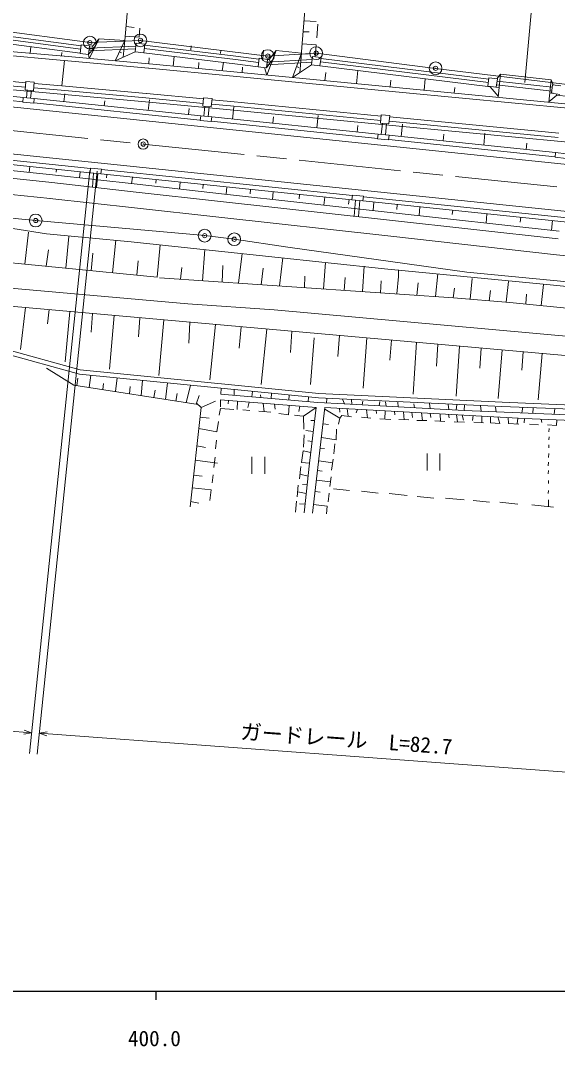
# Model space of a CAD drawing. Units: millimetres, scale not verified. Extents: x 40000 to 680000, y 20000 to 380000.
# Drawn here: x 452080 to 515301, y 198499 to 319200 of the extents above; entities that cross this region are included whole.
import ezdxf
from ezdxf.enums import TextEntityAlignment as Align

# ---------------------------------------------------------------- set-up
doc = ezdxf.new("R2010")
doc.units = ezdxf.units.MM
doc.header["$LTSCALE"] = 1000
doc.header["$PDMODE"] = 32
doc.header["$PDSIZE"] = 500
doc.linetypes.add('CHAIN', pattern=[18.5, 12, -1.5, 3.5, -1.5])
for name, color, linetype, lineweight in [('M-BGD', 7, 'Continuous', 13), ('M-BMK', 2, 'CHAIN', 13), ('M-BMK-OTRS', 5, 'Continuous', 13), ('M-BMK-ROW', 30, 'Continuous', 13), ('M-STR-HTXT', 7, 'Continuous', 13), ('M-STR-STRC', 7, 'Continuous', 13), ('M-TTL-BAND', 7, 'Continuous', 25)]:
    doc.layers.add(name, color=color, linetype=linetype, lineweight=lineweight)
doc.styles.add('ＭＳ ゴシック', font='')
doc.styles.get('ＭＳ ゴシック').set_extended_font_data('MS Gothic')

msp = doc.modelspace()

# ---------------------------------------------------------------- linework, layer by layer
at = {"layer": 'M-BGD'}
for p, q in [((464350, 316832), (465609, 330744)), ((485081, 314588), (486273, 328821)), ((511475, 311920), (512771, 326356)), ((459206, 316224), (430740, 319973)), ((459104, 315350), (430625, 319100)), ((459162, 315846), (430691, 319596)), ((486900, 319089), (485464, 319165)), ((486959, 317153), (487086, 318754)), ((465470, 318380), (464502, 318513)), ((466047, 317226), (466146, 318298)), ((486081, 317854), (485356, 317878)), ((459102, 315335), (459218, 316328)), ((459218, 316328), (460212, 316212)), ((461357, 317050), (460175, 314740)), ((461357, 317050), (460552, 316173)), ((464350, 316832), (461357, 317050)), ((464350, 316832), (463230, 314463)), ((464350, 316832), (464173, 314888)), ((466047, 317226), (464398, 317372)), ((465592, 315527), (465708, 316521)), ((465708, 316521), (466701, 316405)), ((466585, 315412), (466701, 316405)), ((477427, 314994), (466690, 316282)), ((457186, 314509), (447222, 315374)), ((457229, 315007), (447265, 315872)), ((453222, 315355), (453288, 316116)), ((456891, 315037), (456927, 315454)), ((459102, 315335), (460096, 315219)), ((460096, 315219), (460212, 316212)), ((460175, 314740), (460096, 315219)), ((460670, 315857), (460097, 315233)), ((465632, 315873), (460150, 315637)), ((460177, 315914), (460670, 315857)), ((465667, 316175), (460190, 315939)), ((460212, 316212), (460552, 316173)), ((460552, 316173), (460670, 315857)), ((465592, 315527), (463230, 314463)), ((463719, 315498), (463961, 315384)), ((465592, 315527), (466585, 315412)), ((477318, 314121), (466585, 315408)), ((477380, 314617), (466645, 315905)), ((472123, 315738), (472167, 316206)), ((475624, 315311), (475659, 315705)), ((480625, 314701), (480694, 315693)), ((482161, 315673), (481095, 312771)), ((482161, 315673), (481374, 314604)), ((485146, 315365), (482161, 315673)), ((484087, 312484), (485146, 315365)), ((485146, 315365), (484953, 313056)), ((485928, 315247), (485140, 315296)), ((411642, 313855), (452356, 309647)), ((457251, 314503), (456943, 311519)), ((467162, 313604), (457202, 314508)), ((467207, 314102), (457247, 315006)), ((467183, 314104), (467230, 314793)), ((477184, 313146), (467229, 314100)), ((470071, 313828), (470164, 314979)), ((473019, 313545), (473076, 314254)), ((475841, 313275), (475963, 314283)), ((480044, 313768), (477318, 314121)), ((480108, 314264), (477380, 314617)), ((480157, 314641), (477427, 314994)), ((480044, 313768), (480172, 314760)), ((480172, 314760), (481164, 314631)), ((481036, 313640), (481164, 314631)), ((481510, 314284), (481036, 313640)), ((486387, 314319), (481080, 313979)), ((486425, 314622), (481119, 314283)), ((481126, 314334), (481510, 314284)), ((481164, 314631), (481374, 314604)), ((481374, 314604), (481510, 314284)), ((484087, 312484), (486345, 313975)), ((486345, 313975), (486467, 314967)), ((486345, 313975), (487337, 313853)), ((486467, 314967), (487460, 314845)), ((487337, 313853), (487460, 314845)), ((507402, 311383), (487337, 313853)), ((507162, 311917), (487399, 314349)), ((507208, 312294), (487445, 314726)), ((416966, 313808), (452407, 310145)), ((477136, 312649), (467181, 313602)), ((497046, 310739), (477136, 312649)), ((497093, 311237), (477184, 313146)), ((478170, 313052), (478234, 313716)), ((480044, 313768), (481036, 313640)), ((481095, 312771), (480789, 313671)), ((484563, 313778), (484846, 313674)), ((487923, 312116), (488015, 313069)), ((491634, 311761), (491783, 313305)), ((508591, 312870), (508155, 312345)), ((508303, 310163), (508591, 312870)), ((514558, 312235), (508591, 312870)), ((456843, 310554), (446879, 311419)), ((452650, 311370), (446918, 311867)), ((452699, 311887), (446963, 312385)), ((452619, 311030), (452712, 312026)), ((452712, 312026), (453707, 311933)), ((453615, 310937), (453707, 311933)), ((456927, 311521), (453695, 311801)), ((466890, 310616), (456931, 311520)), ((495598, 311380), (495677, 312200)), ((499590, 310998), (499729, 312328)), ((507107, 311467), (507229, 312459)), ((507107, 311467), (508099, 311345)), ((507229, 312459), (508221, 312337)), ((507378, 311412), (508316, 310285)), ((508099, 311345), (508221, 312337)), ((514629, 310907), (508134, 311629)), ((514683, 311344), (508188, 312066)), ((514277, 309590), (514558, 312235)), ((514558, 312235), (514776, 311622)), ((514596, 310636), (514718, 311629)), ((514718, 311629), (515710, 311507)), ((452619, 311030), (453615, 310937)), ((452868, 311007), (452775, 310107)), ((453366, 310960), (453273, 310055)), ((456882, 311002), (453647, 311283)), ((466803, 309650), (456843, 310554)), ((466843, 310098), (456884, 311002)), ((457196, 309650), (457291, 310574)), ((457196, 309650), (457291, 310574)), ((473625, 309971), (466895, 310616)), ((516955, 308831), (497045, 310739)), ((517002, 309329), (497093, 311237)), ((503134, 310658), (503202, 311306)), ((508426, 311315), (508048, 311356)), ((515210, 310398), (514283, 309649)), ((514395, 310698), (514785, 310656)), ((514596, 310636), (515588, 310514)), ((515150, 310568), (515210, 310398)), ((536148, 307875), (515233, 310417)), ((452351, 309598), (452407, 310145)), ((453644, 309464), (452351, 309598)), ((453700, 310011), (452407, 310145)), ((453644, 309464), (453700, 310011)), ((453649, 309513), (473244, 307487)), ((453700, 310011), (473296, 307986)), ((461948, 309159), (462007, 309734)), ((461948, 309159), (462007, 309734)), ((476757, 308697), (466803, 309650)), ((473577, 309453), (466846, 310098)), ((467121, 308624), (467249, 309864)), ((473547, 309127), (473640, 310122)), ((473547, 309127), (474543, 309034)), ((473640, 310122), (474635, 310030)), ((473784, 309105), (473664, 307948)), ((474281, 309058), (474161, 307896)), ((474543, 309034), (474635, 310030)), ((476800, 309145), (474573, 309358)), ((476850, 309662), (474621, 309876)), ((494489, 307448), (476800, 309145)), ((494538, 307966), (476850, 309662)), ((477046, 307598), (477195, 309044)), ((471873, 308133), (471946, 308841)), ((473239, 307439), (473296, 307986)), ((474589, 307852), (473296, 307986)), ((474532, 307305), (474589, 307852)), ((474589, 307852), (494185, 305826)), ((496667, 306787), (476757, 308697)), ((481798, 307107), (481878, 307887)), ((486971, 306572), (487120, 308017)), ((494459, 307121), (494552, 308117)), ((494552, 308117), (495547, 308024)), ((495455, 307029), (495547, 308024)), ((496759, 307753), (495533, 307870)), ((474532, 307305), (473239, 307439)), ((474537, 307354), (494133, 305328)), ((491723, 306081), (491801, 306837)), ((494459, 307121), (495455, 307029)), ((494688, 307100), (494553, 305788)), ((495186, 307054), (495050, 305737)), ((496710, 307235), (495485, 307353)), ((516576, 304879), (496667, 306787)), ((515396, 305444), (496710, 307235)), ((515444, 305962), (496759, 307753)), ((496896, 305546), (497045, 306989)), ((494128, 305279), (494185, 305826)), ((495478, 305693), (494185, 305826)), ((495421, 305146), (495478, 305693)), ((495478, 305693), (496542, 305583)), ((496542, 305583), (515073, 303667)), ((501827, 305036), (501907, 305817)), ((506613, 304542), (506759, 305955)), ((430717, 304344), (460263, 301290)), ((430768, 304841), (460314, 301787)), ((495421, 305146), (494128, 305279)), ((495426, 305194), (515022, 303169)), ((511599, 304026), (511676, 304780)), ((455858, 301031), (435969, 303135)), ((515017, 303120), (515073, 303667)), ((516310, 302986), (515017, 303120)), ((516366, 303533), (515073, 303667)), ((455763, 300126), (435874, 302230)), ((453184, 302022), (453112, 301321)), ((460319, 301837), (460263, 301290)), ((460319, 301837), (461612, 301704)), ((465798, 299928), (455858, 301031)), ((456312, 301699), (456278, 301369)), ((459110, 301409), (459034, 300678)), ((460263, 301290), (461556, 301157)), ((460690, 301246), (460544, 299595)), ((461188, 301195), (461041, 299540)), ((461612, 301704), (461556, 301157)), ((461556, 301157), (491101, 298102)), ((461607, 301653), (491153, 298599)), ((462262, 301084), (462222, 300698)), ((465247, 300775), (465167, 299998)), ((455565, 298256), (435676, 300360)), ((465697, 299024), (455758, 300126)), ((475737, 298827), (465798, 299928)), ((468040, 300486), (467994, 300048)), ((470896, 300191), (470812, 299373)), ((473600, 299912), (473550, 299426)), ((476384, 299624), (476295, 298765)), ((465490, 297155), (455551, 298258)), ((475637, 297923), (465698, 299023)), ((495616, 296623), (475737, 298827)), ((479172, 299336), (479118, 298812)), ((481842, 299060), (481750, 298161)), ((484925, 298741), (484871, 298214)), ((487894, 298434), (487796, 297490)), ((490760, 298138), (490704, 297596)), ((491158, 298650), (491101, 298102)), ((491158, 298650), (492451, 298516)), ((492451, 298516), (492395, 297969)), ((492446, 298465), (521992, 295411)), ((455143, 294110), (435364, 297276)), ((475430, 296054), (465491, 297155)), ((495516, 295719), (475637, 297923)), ((491101, 298102), (492395, 297969)), ((491529, 298058), (491362, 296179)), ((492027, 298007), (491859, 296124)), ((492395, 297969), (521940, 294915)), ((493688, 297835), (493587, 296848)), ((496433, 297551), (496371, 296955)), ((499106, 297275), (499000, 296248)), ((495309, 293850), (475430, 296054)), ((515394, 293514), (495516, 295719)), ((515495, 294419), (495616, 296623)), ((502960, 296877), (502909, 296387)), ((507001, 296459), (506889, 295373)), ((510972, 296048), (510912, 295465)), ((514698, 295663), (514580, 294520)), ((452596, 290531), (453010, 294308)), ((455143, 294110), (465100, 293182)), ((457407, 290059), (457772, 293791)), ((462916, 289519), (463287, 293351)), ((515187, 291646), (495308, 293850)), ((455097, 290286), (455360, 292211)), ((475044, 292121), (465100, 293182)), ((468178, 289002), (468540, 292805)), ((473504, 288592), (473784, 292259)), ((494928, 289972), (475044, 292121)), ((460393, 289766), (460598, 291820)), ((465761, 289239), (465941, 290928)), ((477728, 288303), (478191, 291798)), ((482573, 287972), (482981, 291298)), ((535066, 289441), (515187, 291646)), ((470906, 288770), (471063, 290154)), ((475815, 288434), (475909, 290387)), ((480430, 288118), (480663, 290070)), ((487765, 287617), (487980, 290748)), ((492362, 287302), (492550, 290285)), ((514838, 288071), (494928, 289972)), ((485499, 287772), (485560, 289125)), ((490169, 287452), (490286, 288973)), ((494474, 287158), (494557, 288557)), ((500944, 286715), (501222, 289391)), ((505011, 286416), (505263, 288867)), ((509269, 286079), (509544, 288502)), ((498724, 286867), (498890, 288353)), ((503032, 286572), (503173, 287695)), ((507252, 286238), (507404, 287434)), ((513366, 285668), (513637, 288146)), ((534731, 286000), (514838, 288071)), ((511585, 285851), (511657, 287021)), ((452097, 280496), (452669, 285431)), ((538824, 277788), (452669, 285436)), ((455277, 283522), (455438, 285185)), ((457333, 279043), (457887, 284968)), ((518818, 285108), (509693, 286045)), ((460383, 282542), (460558, 284731)), ((462570, 278168), (463124, 284503)), ((465991, 281984), (466122, 284236)), ((468355, 277456), (468952, 283985)), ((471908, 281258), (472014, 283713)), ((474371, 276911), (475021, 283447)), ((477843, 280639), (478043, 283178)), ((480412, 276364), (481097, 282907)), ((483862, 280127), (484032, 282647)), ((486221, 276370), (486656, 281887)), ((489443, 279673), (489643, 282149)), ((492406, 275928), (492859, 281863)), ((495570, 279230), (495748, 281607)), ((498306, 275238), (498683, 281346)), ((459031, 277607), (449942, 280100)), ((459123, 278101), (450022, 280596)), ((501069, 278553), (501227, 281120)), ((503352, 274988), (503745, 280897)), ((506154, 278295), (506307, 280669)), ((508303, 274744), (508779, 280450)), ((511111, 278065), (511254, 280230)), ((513009, 274564), (513495, 280036)), ((458346, 276312), (455151, 278300)), ((487191, 275305), (459123, 278101)), ((458696, 276257), (458830, 277140)), ((487155, 274806), (459031, 277607)), ((460182, 276024), (460378, 277472)), ((461758, 275778), (461840, 276483)), ((463275, 275540), (463467, 277162)), ((466281, 275070), (466458, 276861)), ((469151, 274621), (469383, 276567)), ((473003, 274018), (458346, 276312)), ((464909, 275285), (464996, 276144)), ((467794, 274833), (467923, 275723)), ((470385, 274428), (470533, 275317)), ((471602, 274237), (472094, 276295)), ((477218, 275107), (477236, 275778)), ((479307, 274924), (479411, 275560)), ((481586, 274724), (481644, 275335)), ((508784, 274295), (487191, 275305)), ((472761, 274056), (473125, 275076)), ((473332, 273664), (472800, 274166)), ((475057, 274435), (473332, 273664)), ((476550, 274491), (476519, 274090)), ((477579, 273448), (477637, 274406)), ((478857, 273660), (479015, 274299)), ((480373, 274830), (480334, 275158)), ((480776, 273173), (480657, 274171)), ((482069, 273474), (481998, 274067)), ((483689, 274540), (483705, 275128)), ((485944, 274342), (486006, 274897)), ((508762, 273796), (487155, 274806)), ((488095, 274196), (488142, 274747)), ((490215, 274100), (490000, 274635)), ((491099, 274050), (491037, 274573)), ((492315, 273983), (492365, 274429)), ((494287, 273873), (494378, 274372)), ((495113, 273828), (495051, 274345)), ((496554, 273748), (496490, 274287)), ((498458, 273642), (498404, 274095)), ((500311, 273539), (500239, 274137)), ((502523, 273416), (502448, 274049)), ((503388, 273368), (503443, 274009)), ((536065, 273183), (508784, 274295)), ((472042, 262005), (473332, 273664)), ((479075, 273314), (478244, 273391)), ((481557, 273105), (480153, 273242)), ((484852, 273195), (484966, 273836)), ((486470, 261237), (487922, 273677)), ((489667, 272409), (487900, 273489)), ((489679, 273104), (489621, 273584)), ((490655, 272635), (490548, 273533)), ((491612, 273036), (491767, 273466)), ((492925, 272460), (492812, 273409)), ((493991, 272953), (493944, 273346)), ((494992, 272316), (495001, 273289)), ((496155, 272803), (496105, 273228)), ((497237, 272241), (497155, 273170)), ((498238, 272489), (498163, 273115)), ((499403, 272150), (499295, 273053)), ((500385, 272489), (500324, 272996)), ((501539, 272042), (501493, 272932)), ((502538, 272440), (502485, 272878)), ((503512, 271986), (503412, 272827)), ((504243, 272181), (504079, 272790)), ((504294, 273318), (504366, 273972)), ((506328, 273233), (506249, 273896)), ((508075, 273160), (508010, 273706)), ((536044, 272683), (508762, 273796)), ((511103, 273034), (511224, 273697)), ((512407, 272980), (512426, 273649)), ((514912, 272875), (514970, 273547)), ((474273, 272416), (473209, 272545)), ((475191, 270808), (475396, 272009)), ((485388, 272643), (485418, 271135)), ((486709, 272132), (486267, 272144)), ((488322, 271667), (487695, 271732)), ((489525, 271709), (489667, 272409)), ((493338, 272428), (492208, 272516)), ((495699, 272280), (494371, 272347)), ((497808, 272220), (496630, 272264)), ((499916, 272142), (498736, 272160)), ((502024, 272008), (500842, 272091)), ((504334, 271949), (503152, 272002)), ((505300, 272151), (505388, 272719)), ((506591, 271871), (505466, 271964)), ((506387, 271888), (506379, 272664)), ((507397, 271860), (507416, 272607)), ((508500, 271785), (507397, 271860)), ((508500, 271785), (508262, 272561)), ((510547, 271739), (510613, 272432)), ((511390, 271862), (511428, 272388)), ((513064, 271619), (511986, 271701)), ((513439, 271900), (513391, 272304)), ((515177, 271552), (514137, 271631)), ((515177, 271552), (515236, 272225)), ((475191, 270808), (473060, 271207)), ((485391, 269017), (485463, 270457)), ((486555, 270848), (485690, 270971)), ((514266, 270828), (514323, 271193)), ((475049, 268805), (475155, 269843)), ((486415, 269683), (485892, 269759)), ((488953, 268219), (489093, 269412)), ((514266, 268931), (514275, 269289)), ((514284, 269856), (514305, 270214)), ((473864, 268962), (472833, 269157)), ((487886, 268851), (487362, 268882)), ((499954, 268255), (499954, 266255)), ((501454, 266255), (501454, 268255)), ((514255, 267806), (514271, 268268)), ((475258, 267133), (472646, 267466)), ((474851, 266633), (474990, 267827)), ((479330, 267852), (479330, 265852)), ((480830, 265852), (480830, 267852)), ((486107, 267105), (485152, 267198)), ((488841, 267156), (487189, 267400)), ((488711, 266292), (488907, 267592)), ((514205, 266829), (514232, 267240)), ((473455, 265583), (472452, 265711)), ((474647, 264818), (474748, 265755)), ((484924, 265281), (485074, 266723)), ((485947, 265606), (484980, 265820)), ((487591, 266178), (487056, 266261)), ((514214, 265858), (514227, 266267)), ((484667, 263153), (484785, 264549)), ((485837, 264583), (485275, 264616)), ((488578, 264909), (486924, 265131)), ((488513, 264378), (488651, 265514)), ((514230, 264738), (514252, 265096)), ((474540, 263989), (472287, 264220)), ((474368, 262733), (474540, 263989)), ((485726, 263539), (484717, 263744)), ((487378, 263712), (486769, 263803)), ((488293, 262562), (488402, 263600)), ((490825, 263891), (488919, 264111)), ((494182, 263604), (492220, 263814)), ((497594, 263307), (495474, 263546)), ((500743, 263025), (498779, 263219)), ((514221, 263560), (514247, 263923)), ((473057, 262428), (472107, 262598)), ((484469, 261343), (484585, 262639)), ((485593, 262294), (484934, 262325)), ((488184, 262067), (486591, 262273)), ((488090, 261150), (488184, 262067)), ((504302, 262815), (502128, 263006)), ((507297, 262537), (505380, 262741)), ((510649, 262297), (508521, 262517)), ((514835, 261955), (512287, 262230)), ((514248, 262019), (514231, 262795))]:
    msp.add_line(p, q, dxfattribs=at)
for points in [[(486753, 314932), (486908, 316321), (485236, 316443)], [(468178, 289002), (445752, 291203), (427436, 292603), (376025, 297019), (362950, 297890)], [(568250, 274534), (563254, 275553), (547903, 278251), (534490, 280127), (522829, 281465), (481954, 285146), (471798, 285866), (441110, 288575), (402375, 291887), (363661, 295028), (346748, 295822), (330911, 296161), (316087, 296161), (302267, 295882), (276331, 294751), (265015, 294045), (243839, 292439), (69593, 276055)], [(452669, 285431), (393264, 290687), (373610, 291988), (342650, 293365), (319304, 293663), (294028, 293384), (269996, 292364), (256418, 291353), (240393, 289629), (228300, 288579), (223612, 288230), (197165, 285178), (152272, 280758), (151579, 280787), (151042, 280570), (149786, 279960)], [(496392, 287026), (496575, 289081), (496591, 289875)], [(509693, 286045), (503049, 286571), (468460, 288937)], [(504294, 273318), (490173, 274102), (487087, 274242), (475646, 275245), (475689, 275948)], [(486895, 273685), (475630, 274563), (475608, 273758)], [(477214, 273445), (475619, 273562), (475486, 272787)], [(482490, 272963), (483621, 272824), (483676, 273332), (483712, 273933)], [(484353, 272755), (484976, 272675), (485388, 272643), (486895, 273685)], [(485485, 261289), (486107, 267106), (486895, 273685)], [(535945, 271342), (511390, 272389), (487922, 273677)], [(536270, 272068), (535301, 272025), (504294, 273318)], [(491066, 272592), (489914, 272713), (489667, 272409)], [(510753, 271725), (509534, 271809), (509510, 272492)], [(487508, 270135), (489231, 269885), (489283, 271117)], [(486260, 268389), (485360, 268571), (485152, 267198)]]:
    msp.add_lwpolyline(points, dxfattribs=at)
msp.add_circle((466525, 304663), 600, dxfattribs=at)
msp.add_point((466525, 304663), dxfattribs=at)
at = {"layer": 'M-BMK'}
msp.add_line((411282, 310374), (540038, 297064), dxfattribs=at)
at = {"layer": 'M-BMK-OTRS'}
for points in [[(415945, 322433), (437677, 319578), (460246, 316596), (466203, 316863), (481198, 315020), (486888, 315359), (500946, 313573), (532626, 309698), (538206, 309843), (539930, 309874), (557141, 307528), (573533, 305114)], [(435528, 297456), (453876, 295672), (473763, 293892), (477239, 293465)], [(477239, 293465), (483538, 292532), (504638, 289610), (524639, 287666), (539906, 286359), (541163, 286250), (542818, 286132), (544605, 288235)]]:
    msp.add_lwpolyline(points, dxfattribs=at)
at = {"layer": 'M-BMK-ROW'}
for points in [[(415945, 322433), (437677, 319578), (460246, 316596), (466203, 316863), (481198, 315020), (486888, 315359), (500946, 313573), (532626, 309698), (538206, 309843), (539930, 309874), (557141, 307528), (573533, 305114)], [(435528, 297456), (453876, 295672), (473763, 293892), (477239, 293465)], [(477239, 293465), (483538, 292532), (504638, 289610), (524639, 287666), (539906, 286359), (541163, 286250), (542818, 286132), (544605, 288235)]]:
    msp.add_lwpolyline(points, dxfattribs=at)
for centre in [(466203, 316863), (460246, 316596), (481198, 315020), (486888, 315359), (500946, 313573), (453876, 295672), (473763, 293892), (477239, 293465)]:
    msp.add_circle(centre, 750, dxfattribs=at)
for p in [(460246, 316596), (466203, 316863), (481198, 315020), (486888, 315359), (500946, 313573), (453876, 295672), (473763, 293892), (477239, 293465)]:
    msp.add_point(p, dxfattribs=at)
at = {"layer": 'M-STR-HTXT'}
for p, q in [((460226, 301552), (453138, 232983)), ((461123, 301475), (454033, 232890)), ((420863, 237803), (453389, 235414)), ((453389, 235414), (452473, 235230)), ((453389, 235414), (452510, 235729)), ((454287, 235348), (455203, 235531)), ((454287, 235348), (536969, 229275)), ((454287, 235348), (455167, 235032))]:
    msp.add_line(p, q, dxfattribs=at)
at = {"layer": 'M-STR-STRC'}
for p, q in [((411565, 313109), (540321, 299800)), ((411000, 307638), (539755, 294329))]:
    msp.add_line(p, q, dxfattribs=at)
at = {"layer": 'M-TTL-BAND'}
for p, q in [((40000, 205000), (579000, 205000)), ((468000, 205000), (468000, 204000))]:
    msp.add_line(p, q, dxfattribs=at)

# ---------------------------------------------------------------- texts
at = {"layer": 'M-STR-HTXT', "style": 'ＭＳ ゴシック'}
msp.add_text('ガードレール\u3000L=82.7', height=1833, rotation=355.799, dxfattribs=at).set_placement((477876, 234117), align=Align.BOTTOM_LEFT)
at = {"layer": 'M-TTL-BAND', "style": 'ＭＳ ゴシック'}
msp.add_text('400.0', height=1833, dxfattribs=at).set_placement((467844, 199445), align=Align.MIDDLE_CENTER)

doc.saveas('drawing.dxf')
